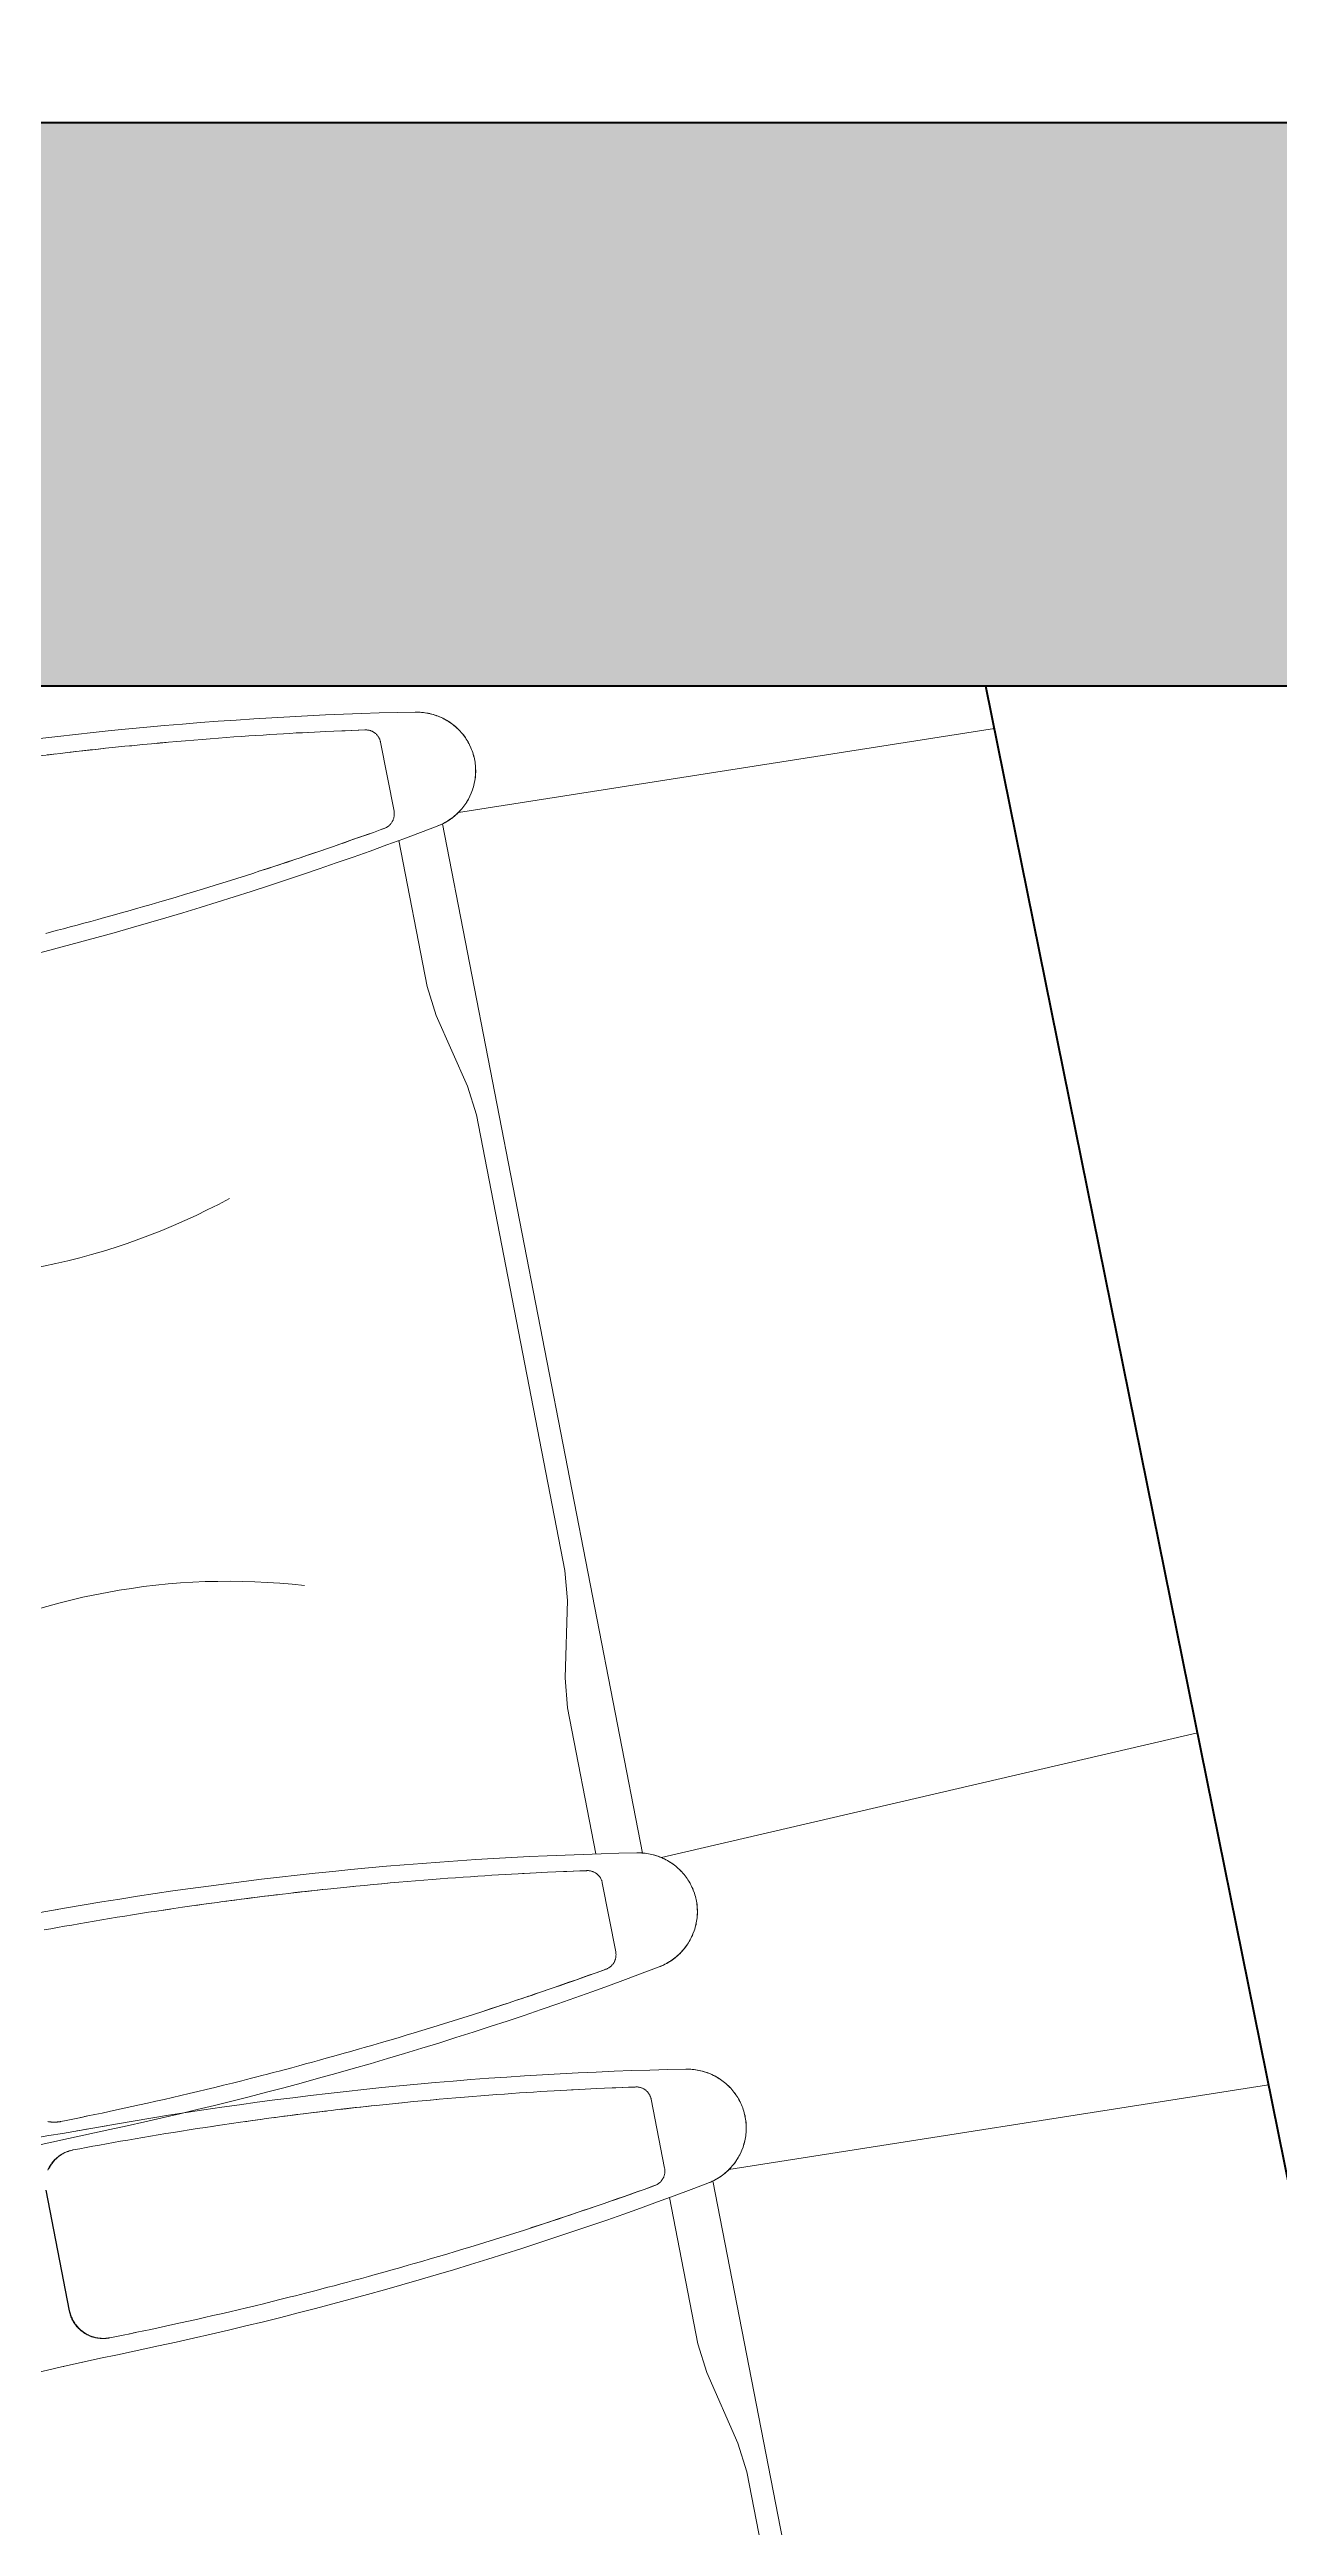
# Model space of a CAD drawing. Header units: inches. Extents: x -2078 to 106214, y -964 to 6385.
# Drawn here: x 37499.54 to 37519.16, y 4405.02 to 4444.56 of the extents above; entities that cross this region are included whole.
import ezdxf

# ---------------------------------------------------------------- set-up
doc = ezdxf.new("R2010")
doc.units = ezdxf.units.IN
doc.header["$MEASUREMENT"] = 0
for name, color, linetype, lineweight in [('16_dwg _2_', 8, 'Continuous', 9), ('A-ANNO-DIMS', 1, 'Continuous', 9), ('A-WALL', 3, 'Continuous', 40)]:
    doc.layers.add(name, color=color, linetype=linetype, lineweight=lineweight)
doc.layers.add('A-HATCH', color=9, linetype='Continuous')
doc.styles.add('JC', font='arial.ttf', dxfattribs={"height": 0.125})
doc.dimstyles.new('JC-DIMS', dxfattribs={"dimtxt": 0.125, "dimasz": 0.09375, "dimexe": 0.09375, "dimexo": 0.09375, "dimgap": 0.046875, "dimtad": 1, "dimdec": 1, "dimzin": 0, "dimdsep": 46, "dimlunit": 4, "dimtxsty": 'JC', "dimblk": 'ARCHTICK', "dimcen": 0.09, "dimclrd": 1, "dimclre": 1, "dimclrt": 256, "dimadec": 0, "dimazin": 0, "dimtfac": 1, "dimtdec": 1, "dimtofl": 0, "dimtmove": 1, "dimatfit": 3, "dimfxl": 1, "dimtolj": 1, "dimtzin": 0, "dimarcsym": 0})

# ---------------------------------------------------------------- blocks, each defined once
blk = doc.blocks.new('_ArchTick')
at = {"color": 0, "linetype": 'ByBlock', "const_width": 0.15}
blk.add_lwpolyline([(-0.5, -0.5), (0.5, 0.5)], dxfattribs=at)
blk = doc.blocks.new('*D1655')
at = {"layer": 'A-ANNO-DIMS', "color": 1, "lineweight": -2, "transparency": 16777216}
for p, q in [((36724.386, 4438.9), (36724.386, 4740.918)), ((37594.386, 4438.9), (37594.386, 4740.918)), ((36724.386, 4736.418), (37594.386, 4736.418))]:
    blk.add_line(p, q, dxfattribs=at)
at = {"layer": 'Defpoints', "color": 0, "transparency": 16777216}
for p in [(37594.386, 4736.418), (36724.386, 4434.4), (37594.386, 4434.4)]:
    blk.add_point(p, dxfattribs=at)
at = {"layer": 'A-ANNO-DIMS', "color": 1, "lineweight": -2, "transparency": 16777216, "xscale": 4.5, "yscale": 4.5, "zscale": 4.5, "rotation": 180}
blk.add_blockref('_ArchTick', (36724.386, 4736.418), dxfattribs=at)
at = {"layer": 'A-ANNO-DIMS', "color": 1, "lineweight": -2, "transparency": 16777216, "xscale": 4.5, "yscale": 4.5, "zscale": 4.5}
blk.add_blockref('_ArchTick', (37594.386, 4736.418), dxfattribs=at)
at = {"layer": 'A-ANNO-DIMS', "color": 2, "transparency": 16777216, "insert": (37159.386, 4741.732), "char_height": 6, "width": 0.48737, "attachment_point": 5, "style": 'JC'}
blk.add_mtext('\\A1;72\'-6"', dxfattribs=at)
blk = doc.blocks.new('*D1669')
at = {"layer": 'A-ANNO-DIMS', "color": 1, "lineweight": -2, "transparency": 16777216}
for p, q in [((36446.386, 4438.9), (36446.386, 4756.918)), ((37832.386, 4447.9), (37832.386, 4756.918)), ((36446.386, 4752.418), (37832.386, 4752.418))]:
    blk.add_line(p, q, dxfattribs=at)
at = {"layer": 'Defpoints', "color": 0, "transparency": 16777216}
for p in [(37832.386, 4752.418), (37832.386, 4443.4), (36446.386, 4434.4)]:
    blk.add_point(p, dxfattribs=at)
at = {"layer": 'A-ANNO-DIMS', "color": 1, "lineweight": -2, "transparency": 16777216, "xscale": 4.5, "yscale": 4.5, "zscale": 4.5, "rotation": 180}
blk.add_blockref('_ArchTick', (36446.386, 4752.418), dxfattribs=at)
at = {"layer": 'A-ANNO-DIMS', "color": 1, "lineweight": -2, "transparency": 16777216, "xscale": 4.5, "yscale": 4.5, "zscale": 4.5}
blk.add_blockref('_ArchTick', (37832.386, 4752.418), dxfattribs=at)
at = {"layer": 'A-ANNO-DIMS', "color": 2, "transparency": 16777216, "insert": (37139.386, 4757.732), "char_height": 6, "width": 0.5739, "attachment_point": 5, "style": 'JC'}
blk.add_mtext('\\A1;115\'-6"', dxfattribs=at)
blk = doc.blocks.new('16_dwg _2_-V7-3-1st Floor - Auditorium')
at = {"color": 254, "lineweight": 9}
for p, q in [((177010.895, 507970.36), (177010.574, 507979.14)), ((176993.897, 507970.36), (176994.213, 507979.018)), ((177010.765, 507970.075), (176994.027, 507970.075)), ((176994.155, 507969.342), (176996.531, 507969.342)), ((176992.183, 507968.238), (176992.168, 507968.134)), ((177010.736, 507968.238), (177010.722, 507968.134)), ((176991.909, 507965.993), (176991.893, 507965.836)), ((177010.462, 507965.993), (177010.446, 507965.836)), ((177010.205, 507962.51), (177010.198, 507962.363)), ((177009.865, 507960.64), (177009.867, 507960.738)), ((177013.197, 507960.529), (177013.197, 507960.584)), ((177013.198, 507960.462), (177013.198, 507960.473)), ((177013.2, 507960.2), (177013.2, 507960.253)), ((177013.187, 507960.017), (177013.189, 507960.025))]:
    blk.add_line(p, q, dxfattribs=at)
at = {"color": 254, "lineweight": 9, "flags": 128}
for points in [[(176994.046, 507969.988), (176994.042, 507970.01), (176994.037, 507970.037), (176994.03, 507970.063), (176994.023, 507970.089), (176994.015, 507970.115), (176994.007, 507970.141), (176993.998, 507970.166), (176993.988, 507970.191), (176993.977, 507970.216), (176993.965, 507970.241), (176993.953, 507970.265), (176993.941, 507970.289), (176993.927, 507970.312), (176993.913, 507970.335), (176993.899, 507970.358), (176993.883, 507970.38), (176993.867, 507970.401), (176993.851, 507970.423), (176993.834, 507970.443), (176993.816, 507970.464), (176993.798, 507970.483), (176993.779, 507970.502), (176993.76, 507970.521), (176993.74, 507970.539), (176993.72, 507970.557), (176993.699, 507970.574), (176993.678, 507970.59), (176993.656, 507970.605), (176993.634, 507970.62), (176993.611, 507970.635), (176993.588, 507970.649), (176993.565, 507970.662), (176993.542, 507970.674), (176993.518, 507970.686), (176993.493, 507970.697), (176993.469, 507970.707), (176993.444, 507970.717), (176993.419, 507970.726), (176993.394, 507970.734), (176993.368, 507970.741), (176993.343, 507970.748), (176993.317, 507970.754), (176993.291, 507970.759), (176993.264, 507970.764), (176993.238, 507970.768), (176993.212, 507970.771), (176993.185, 507970.773), (176993.159, 507970.774), (176993.132, 507970.775), (176993.106, 507970.775), (176993.079, 507970.774), (176993.053, 507970.773), (176993.026, 507970.771), (176993, 507970.768), (176992.974, 507970.764), (176992.948, 507970.759), (176992.922, 507970.754), (176992.896, 507970.748), (176992.87, 507970.741), (176992.844, 507970.734), (176992.819, 507970.726), (176992.794, 507970.717), (176992.769, 507970.707), (176992.745, 507970.697), (176992.72, 507970.686), (176992.697, 507970.674), (176992.673, 507970.662), (176992.65, 507970.648), (176992.627, 507970.635), (176992.604, 507970.62), (176992.582, 507970.605), (176992.561, 507970.59), (176992.539, 507970.573), (176992.519, 507970.556), (176992.498, 507970.539), (176992.479, 507970.521), (176992.459, 507970.502), (176992.44, 507970.483), (176992.422, 507970.463), (176992.405, 507970.443), (176992.387, 507970.422), (176992.371, 507970.401), (176992.355, 507970.379), (176992.34, 507970.357), (176992.325, 507970.335), (176992.311, 507970.312), (176992.298, 507970.288), (176992.285, 507970.264), (176992.273, 507970.24), (176992.261, 507970.216), (176992.251, 507970.191), (176992.241, 507970.166), (176992.232, 507970.14), (176992.223, 507970.115), (176992.215, 507970.089), (176992.208, 507970.063), (176992.202, 507970.036), (176992.196, 507970.01), (176992.192, 507969.988), (176992.197, 507970.015), (176992.203, 507970.041), (176992.209, 507970.067), (176992.217, 507970.093), (176992.224, 507970.119), (176992.233, 507970.144), (176992.242, 507970.17), (176992.252, 507970.195), (176992.263, 507970.219), (176992.275, 507970.244), (176992.287, 507970.268), (176992.3, 507970.291), (176992.313, 507970.314), (176992.327, 507970.337), (176992.342, 507970.36), (176992.357, 507970.382), (176992.373, 507970.403), (176992.39, 507970.424), (176992.407, 507970.445), (176992.424, 507970.465), (176992.443, 507970.485), (176992.461, 507970.504), (176992.481, 507970.522), (176992.5, 507970.54), (176992.521, 507970.557), (176992.541, 507970.574), (176992.563, 507970.59), (176992.584, 507970.606), (176992.606, 507970.621), (176992.629, 507970.635), (176992.651, 507970.649), (176992.675, 507970.662), (176992.698, 507970.674), (176992.722, 507970.686), (176992.746, 507970.697), (176992.771, 507970.707), (176992.795, 507970.716), (176992.82, 507970.725), (176992.846, 507970.733), (176992.871, 507970.741), (176992.897, 507970.747), (176992.922, 507970.753), (176992.948, 507970.759), (176992.974, 507970.763), (176993.001, 507970.767), (176993.027, 507970.77), (176993.053, 507970.772), (176993.08, 507970.774), (176993.106, 507970.774), (176993.132, 507970.774), (176993.159, 507970.774), (176993.185, 507970.772), (176993.212, 507970.77), (176993.238, 507970.767), (176993.264, 507970.763), (176993.29, 507970.759), (176993.316, 507970.753), (176993.342, 507970.747), (176993.367, 507970.741), (176993.393, 507970.733), (176993.418, 507970.725), (176993.443, 507970.716), (176993.468, 507970.707), (176993.492, 507970.697), (176993.516, 507970.686), (176993.54, 507970.674), (176993.564, 507970.662), (176993.587, 507970.649), (176993.61, 507970.635), (176993.632, 507970.621), (176993.654, 507970.606), (176993.676, 507970.59), (176993.697, 507970.574), (176993.718, 507970.557), (176993.738, 507970.54), (176993.758, 507970.522), (176993.777, 507970.504), (176993.796, 507970.485), (176993.814, 507970.465), (176993.832, 507970.445), (176993.849, 507970.424), (176993.865, 507970.403), (176993.881, 507970.382), (176993.897, 507970.36), (176993.911, 507970.337), (176993.925, 507970.314), (176993.939, 507970.291), (176993.952, 507970.268), (176993.964, 507970.244), (176993.975, 507970.219), (176993.986, 507970.195), (176993.996, 507970.17), (176994.005, 507970.144), (176994.014, 507970.119), (176994.022, 507970.093), (176994.029, 507970.067), (176994.036, 507970.041), (176994.041, 507970.015), (176994.046, 507969.988)], [(177012.6, 507969.988), (177012.596, 507970.01), (177012.59, 507970.037), (177012.584, 507970.063), (177012.577, 507970.089), (177012.569, 507970.115), (177012.56, 507970.141), (177012.551, 507970.166), (177012.541, 507970.191), (177012.53, 507970.216), (177012.519, 507970.241), (177012.507, 507970.265), (177012.494, 507970.289), (177012.481, 507970.312), (177012.467, 507970.335), (177012.452, 507970.358), (177012.437, 507970.38), (177012.421, 507970.401), (177012.404, 507970.423), (177012.387, 507970.443), (177012.369, 507970.464), (177012.351, 507970.483), (177012.332, 507970.502), (177012.313, 507970.521), (177012.293, 507970.539), (177012.273, 507970.557), (177012.252, 507970.574), (177012.231, 507970.59), (177012.209, 507970.605), (177012.187, 507970.62), (177012.165, 507970.635), (177012.142, 507970.649), (177012.119, 507970.662), (177012.095, 507970.674), (177012.071, 507970.686), (177012.047, 507970.697), (177012.022, 507970.707), (177011.998, 507970.717), (177011.973, 507970.726), (177011.947, 507970.734), (177011.922, 507970.741), (177011.896, 507970.748), (177011.87, 507970.754), (177011.844, 507970.759), (177011.818, 507970.764), (177011.792, 507970.768), (177011.765, 507970.771), (177011.739, 507970.773), (177011.712, 507970.774), (177011.686, 507970.775), (177011.659, 507970.775), (177011.633, 507970.774), (177011.606, 507970.773), (177011.58, 507970.771), (177011.553, 507970.768), (177011.527, 507970.764), (177011.501, 507970.759), (177011.475, 507970.754), (177011.449, 507970.748), (177011.423, 507970.741), (177011.398, 507970.734), (177011.373, 507970.726), (177011.348, 507970.717), (177011.323, 507970.707), (177011.298, 507970.697), (177011.274, 507970.686), (177011.25, 507970.674), (177011.226, 507970.662), (177011.203, 507970.648), (177011.18, 507970.635), (177011.158, 507970.62), (177011.136, 507970.605), (177011.114, 507970.59), (177011.093, 507970.573), (177011.072, 507970.556), (177011.052, 507970.539), (177011.032, 507970.521), (177011.013, 507970.502), (177010.994, 507970.483), (177010.976, 507970.463), (177010.958, 507970.443), (177010.941, 507970.422), (177010.924, 507970.401), (177010.908, 507970.379), (177010.893, 507970.357), (177010.879, 507970.335), (177010.864, 507970.312), (177010.851, 507970.288), (177010.838, 507970.264), (177010.826, 507970.24), (177010.815, 507970.216), (177010.804, 507970.191), (177010.794, 507970.166), (177010.785, 507970.14), (177010.776, 507970.115), (177010.769, 507970.089), (177010.762, 507970.063), (177010.755, 507970.036), (177010.75, 507970.01), (177010.746, 507969.988), (177010.751, 507970.015), (177010.756, 507970.041), (177010.763, 507970.067), (177010.77, 507970.093), (177010.778, 507970.119), (177010.787, 507970.144), (177010.796, 507970.17), (177010.806, 507970.195), (177010.817, 507970.219), (177010.828, 507970.244), (177010.84, 507970.268), (177010.853, 507970.291), (177010.866, 507970.314), (177010.881, 507970.337), (177010.895, 507970.36), (177010.911, 507970.382), (177010.927, 507970.403), (177010.943, 507970.424), (177010.96, 507970.445), (177010.978, 507970.465), (177010.996, 507970.485), (177011.015, 507970.504), (177011.034, 507970.522), (177011.054, 507970.54), (177011.074, 507970.557), (177011.095, 507970.574), (177011.116, 507970.59), (177011.138, 507970.606), (177011.16, 507970.621), (177011.182, 507970.635), (177011.205, 507970.649), (177011.228, 507970.662), (177011.252, 507970.674), (177011.275, 507970.686), (177011.3, 507970.697), (177011.324, 507970.707), (177011.349, 507970.716), (177011.374, 507970.725), (177011.399, 507970.733), (177011.424, 507970.741), (177011.45, 507970.747), (177011.476, 507970.753), (177011.502, 507970.759), (177011.528, 507970.763), (177011.554, 507970.767), (177011.58, 507970.77), (177011.607, 507970.772), (177011.633, 507970.774), (177011.659, 507970.774), (177011.686, 507970.774), (177011.712, 507970.774), (177011.739, 507970.772), (177011.765, 507970.77), (177011.791, 507970.767), (177011.818, 507970.763), (177011.844, 507970.759), (177011.87, 507970.753), (177011.895, 507970.747), (177011.921, 507970.741), (177011.946, 507970.733), (177011.972, 507970.725), (177011.997, 507970.716), (177012.021, 507970.707), (177012.046, 507970.697), (177012.07, 507970.686), (177012.094, 507970.674), (177012.117, 507970.662), (177012.14, 507970.649), (177012.163, 507970.635), (177012.186, 507970.621), (177012.208, 507970.606), (177012.229, 507970.59), (177012.251, 507970.574), (177012.271, 507970.557), (177012.292, 507970.54), (177012.311, 507970.522), (177012.331, 507970.504), (177012.349, 507970.485), (177012.368, 507970.465), (177012.385, 507970.445), (177012.402, 507970.424), (177012.419, 507970.403), (177012.435, 507970.382), (177012.45, 507970.36), (177012.465, 507970.337), (177012.479, 507970.314), (177012.492, 507970.291), (177012.505, 507970.268), (177012.517, 507970.244), (177012.529, 507970.219), (177012.539, 507970.195), (177012.55, 507970.17), (177012.559, 507970.144), (177012.568, 507970.119), (177012.575, 507970.093), (177012.583, 507970.067), (177012.589, 507970.041), (177012.595, 507970.015), (177012.6, 507969.988)], [(177010.637, 507969.342), (177008.261, 507969.342), (177007.782, 507969.396), (177006.58, 507969.668), (177006.101, 507969.721), (176998.691, 507969.721), (176998.211, 507969.668), (176997.01, 507969.396), (176996.531, 507969.342)], [(176992.318, 507969.15), (176992.301, 507969.039), (176992.303, 507969.051), (176992.318, 507969.143), (176992.318, 507969.15), (176992.319, 507969.159), (176992.321, 507969.169), (176992.324, 507969.178), (176992.327, 507969.187), (176992.33, 507969.196), (176992.333, 507969.205), (176992.337, 507969.214), (176992.341, 507969.222), (176992.346, 507969.231), (176992.351, 507969.239), (176992.356, 507969.247), (176992.361, 507969.255), (176992.367, 507969.262), (176992.373, 507969.27), (176992.379, 507969.277), (176992.386, 507969.284), (176992.393, 507969.29), (176992.4, 507969.297), (176992.407, 507969.303), (176992.415, 507969.309), (176992.423, 507969.314), (176992.431, 507969.319), (176992.439, 507969.324), (176992.448, 507969.328), (176992.456, 507969.333), (176992.465, 507969.336), (176992.474, 507969.34), (176992.483, 507969.343), (176992.492, 507969.346), (176992.501, 507969.348), (176992.51, 507969.35), (176992.52, 507969.352), (176992.529, 507969.353), (176992.539, 507969.354), (176992.548, 507969.355), (176992.558, 507969.355), (176993.681, 507969.355), (176993.69, 507969.355), (176993.7, 507969.354), (176993.709, 507969.353), (176993.719, 507969.352), (176993.728, 507969.35), (176993.737, 507969.348), (176993.747, 507969.346), (176993.756, 507969.343), (176993.765, 507969.34), (176993.774, 507969.336), (176993.782, 507969.333), (176993.791, 507969.328), (176993.799, 507969.324), (176993.808, 507969.319), (176993.816, 507969.314), (176993.823, 507969.309), (176993.831, 507969.303), (176993.838, 507969.297), (176993.846, 507969.29), (176993.852, 507969.284), (176993.859, 507969.277), (176993.865, 507969.27), (176993.872, 507969.262), (176993.877, 507969.255), (176993.883, 507969.247), (176993.888, 507969.239), (176993.893, 507969.231), (176993.897, 507969.222), (176993.901, 507969.214), (176993.905, 507969.205), (176993.909, 507969.196), (176993.912, 507969.187), (176993.915, 507969.178), (176993.917, 507969.169), (176993.919, 507969.159), (176993.921, 507969.15), (176993.932, 507969.079), (176993.949, 507968.969), (176993.926, 507969.11), (176993.921, 507969.143), (176993.921, 507969.15)], [(177010.871, 507969.15), (177010.855, 507969.039), (177010.857, 507969.051), (177010.871, 507969.143), (177010.871, 507969.15), (177010.873, 507969.159), (177010.875, 507969.169), (177010.877, 507969.178), (177010.88, 507969.187), (177010.883, 507969.196), (177010.887, 507969.205), (177010.891, 507969.214), (177010.895, 507969.222), (177010.899, 507969.231), (177010.904, 507969.239), (177010.909, 507969.247), (177010.915, 507969.255), (177010.92, 507969.262), (177010.927, 507969.27), (177010.933, 507969.277), (177010.939, 507969.284), (177010.946, 507969.29), (177010.953, 507969.297), (177010.961, 507969.303), (177010.968, 507969.309), (177010.976, 507969.314), (177010.984, 507969.319), (177010.993, 507969.324), (177011.001, 507969.328), (177011.01, 507969.333), (177011.018, 507969.336), (177011.027, 507969.34), (177011.036, 507969.343), (177011.045, 507969.346), (177011.054, 507969.348), (177011.064, 507969.35), (177011.073, 507969.352), (177011.083, 507969.353), (177011.092, 507969.354), (177011.102, 507969.355), (177011.111, 507969.355), (177012.234, 507969.355), (177012.244, 507969.355), (177012.253, 507969.354), (177012.263, 507969.353), (177012.272, 507969.352), (177012.282, 507969.35), (177012.291, 507969.348), (177012.3, 507969.346), (177012.309, 507969.343), (177012.318, 507969.34), (177012.327, 507969.336), (177012.336, 507969.333), (177012.344, 507969.328), (177012.353, 507969.324), (177012.361, 507969.319), (177012.369, 507969.314), (177012.377, 507969.309), (177012.385, 507969.303), (177012.392, 507969.297), (177012.399, 507969.29), (177012.406, 507969.284), (177012.413, 507969.277), (177012.419, 507969.27), (177012.425, 507969.262), (177012.431, 507969.255), (177012.436, 507969.247), (177012.441, 507969.239), (177012.446, 507969.231), (177012.451, 507969.222), (177012.455, 507969.214), (177012.459, 507969.205), (177012.462, 507969.196), (177012.465, 507969.187), (177012.468, 507969.178), (177012.471, 507969.169), (177012.473, 507969.159), (177012.474, 507969.15), (177012.485, 507969.079), (177012.502, 507968.969), (177012.48, 507969.11), (177012.474, 507969.143), (177012.474, 507969.15)], [(176992.265, 507968.803), (176992.27, 507968.836), (176992.286, 507968.94), (176992.301, 507969.044), (176992.284, 507968.934), (176992.267, 507968.821), (176992.261, 507968.781), (176992.243, 507968.658), (176992.224, 507968.529), (176992.211, 507968.44), (176992.198, 507968.349), (176992.184, 507968.256), (176992.171, 507968.16), (176992.157, 507968.062), (176992.144, 507967.961), (176992.13, 507967.858), (176992.115, 507967.752), (176992.101, 507967.644), (176992.087, 507967.534), (176992.073, 507967.422), (176992.058, 507967.308), (176992.044, 507967.191), (176992.029, 507967.072), (176992.014, 507966.95), (176992, 507966.825), (176991.985, 507966.697), (176991.97, 507966.566), (176991.955, 507966.434), (176991.941, 507966.3), (176991.926, 507966.166), (176991.912, 507966.031), (176991.898, 507965.896), (176991.885, 507965.76), (176991.871, 507965.622), (176991.858, 507965.482), (176991.844, 507965.336), (176991.855, 507965.443)], [(176994.003, 507968.609), (176993.984, 507968.735), (176993.966, 507968.855), (176993.949, 507968.969), (176993.964, 507968.865)], [(176994.014, 507968.529), (176993.998, 507968.637), (176993.98, 507968.758), (176993.964, 507968.865)], [(177010.819, 507968.803), (177010.824, 507968.836), (177010.839, 507968.94), (177010.855, 507969.044), (177010.838, 507968.934), (177010.82, 507968.821), (177010.814, 507968.781), (177010.796, 507968.658), (177010.777, 507968.529), (177010.764, 507968.44), (177010.751, 507968.349), (177010.738, 507968.256), (177010.724, 507968.16), (177010.711, 507968.062), (177010.697, 507967.961), (177010.683, 507967.858), (177010.669, 507967.752), (177010.655, 507967.644), (177010.64, 507967.534), (177010.626, 507967.422), (177010.612, 507967.308), (177010.597, 507967.191), (177010.582, 507967.072), (177010.568, 507966.95), (177010.553, 507966.825), (177010.538, 507966.697), (177010.523, 507966.566), (177010.509, 507966.434), (177010.494, 507966.3), (177010.48, 507966.166), (177010.466, 507966.031), (177010.452, 507965.896), (177010.438, 507965.76), (177010.425, 507965.622), (177010.411, 507965.482), (177010.398, 507965.336), (177010.408, 507965.443)], [(177012.557, 507968.609), (177012.538, 507968.735), (177012.52, 507968.855), (177012.502, 507968.969), (177012.517, 507968.865)], [(177012.567, 507968.529), (177012.552, 507968.637), (177012.533, 507968.758), (177012.517, 507968.865)], [(176994.003, 507968.609), (176994.022, 507968.478), (176994.035, 507968.388), (176994.047, 507968.301), (176994.063, 507968.183), (176994.081, 507968.055), (176994.094, 507967.963), (176994.107, 507967.865), (176994.121, 507967.758), (176994.138, 507967.638), (176994.124, 507967.745), (176994.11, 507967.85), (176994.103, 507967.902), (176994.089, 507968.004), (176994.075, 507968.103), (176994.062, 507968.2)], [(176994.062, 507968.2), (176994.047, 507968.301), (176994.032, 507968.406), (176994.014, 507968.529)], [(177012.557, 507968.609), (177012.576, 507968.478), (177012.589, 507968.388), (177012.6, 507968.301), (177012.617, 507968.183), (177012.635, 507968.055), (177012.647, 507967.963), (177012.661, 507967.865), (177012.675, 507967.758), (177012.692, 507967.638), (177012.677, 507967.745), (177012.663, 507967.85), (177012.657, 507967.902), (177012.643, 507968.004), (177012.629, 507968.103), (177012.615, 507968.2)], [(177012.615, 507968.2), (177012.6, 507968.301), (177012.585, 507968.406), (177012.567, 507968.529)], [(176994.195, 507967.19), (176994.181, 507967.305), (176994.166, 507967.419), (176994.152, 507967.53), (176994.138, 507967.638), (176994.153, 507967.515), (176994.171, 507967.377), (176994.189, 507967.23), (176994.208, 507967.074)], [(177012.748, 507967.19), (177012.734, 507967.305), (177012.72, 507967.419), (177012.706, 507967.53), (177012.692, 507967.638), (177012.707, 507967.515), (177012.724, 507967.377), (177012.743, 507967.23), (177012.762, 507967.074)], [(176994.253, 507966.705), (176994.238, 507966.829), (176994.224, 507966.952), (176994.209, 507967.072), (176994.195, 507967.19)], [(177012.806, 507966.705), (177012.792, 507966.829), (177012.777, 507966.952), (177012.763, 507967.072), (177012.748, 507967.19)], [(176994.322, 507966.077), (176994.308, 507966.204), (176994.295, 507966.329), (176994.281, 507966.455), (176994.267, 507966.58), (176994.253, 507966.705)], [(177012.875, 507966.077), (177012.862, 507966.204), (177012.848, 507966.329), (177012.834, 507966.455), (177012.821, 507966.58), (177012.806, 507966.705)], [(176994.348, 507965.817), (176994.335, 507965.948), (176994.322, 507966.077)], [(177012.902, 507965.817), (177012.888, 507965.948), (177012.875, 507966.077)], [(176994.401, 507965.265), (176994.388, 507965.406), (176994.375, 507965.545), (176994.362, 507965.682), (176994.348, 507965.817)], [(177012.954, 507965.265), (177012.941, 507965.406), (177012.928, 507965.545), (177012.915, 507965.682), (177012.902, 507965.817)], [(176991.844, 507965.336), (176991.83, 507965.184), (176991.816, 507965.027), (176991.809, 507964.946), (176991.802, 507964.863), (176991.795, 507964.779), (176991.788, 507964.691), (176991.781, 507964.601), (176991.774, 507964.508), (176991.766, 507964.411), (176991.758, 507964.307), (176991.75, 507964.199), (176991.742, 507964.089)], [(176994.534, 507963.524), (176994.528, 507963.618), (176994.521, 507963.717), (176994.515, 507963.819), (176994.507, 507963.928), (176994.499, 507964.041), (176994.491, 507964.154), (176994.483, 507964.269), (176994.474, 507964.384), (176994.466, 507964.494), (176994.458, 507964.598), (176994.45, 507964.698), (176994.442, 507964.792), (176994.435, 507964.88), (176994.421, 507965.043), (176994.414, 507965.119), (176994.401, 507965.265)], [(177010.398, 507965.336), (177010.384, 507965.184), (177010.37, 507965.027), (177010.363, 507964.946), (177010.356, 507964.863), (177010.349, 507964.779), (177010.342, 507964.691), (177010.334, 507964.601), (177010.327, 507964.508), (177010.32, 507964.411), (177010.312, 507964.307), (177010.304, 507964.199), (177010.296, 507964.089), (177010.288, 507963.977), (177010.28, 507963.863), (177010.273, 507963.752), (177010.266, 507963.646), (177010.26, 507963.544), (177010.254, 507963.445), (177010.248, 507963.35), (177010.243, 507963.26), (177010.238, 507963.172), (177010.233, 507963.088), (177010.225, 507962.928), (177010.221, 507962.851), (177010.213, 507962.702), (177010.207, 507962.559), (177010.2, 507962.42), (177010.195, 507962.285), (177010.189, 507962.152), (177010.184, 507962.022), (177010.18, 507961.895), (177010.176, 507961.77), (177010.172, 507961.645), (177010.168, 507961.521), (177010.165, 507961.396), (177010.162, 507961.272), (177010.159, 507961.149), (177010.156, 507961.028), (177010.154, 507960.91), (177010.152, 507960.794), (177010.15, 507960.681), (177010.149, 507960.571), (177010.147, 507960.463)], [(177013.158, 507962.102), (177013.153, 507962.24), (177013.147, 507962.379), (177013.141, 507962.518), (177013.134, 507962.658), (177013.127, 507962.801), (177013.12, 507962.948), (177013.112, 507963.102), (177013.107, 507963.181), (177013.103, 507963.263), (177013.098, 507963.347), (177013.093, 507963.434), (177013.087, 507963.524), (177013.081, 507963.618), (177013.075, 507963.717), (177013.068, 507963.819), (177013.061, 507963.928), (177013.053, 507964.041), (177013.045, 507964.154), (177013.036, 507964.269), (177013.028, 507964.384), (177013.019, 507964.494), (177013.011, 507964.598), (177013.003, 507964.698), (177012.995, 507964.792), (177012.988, 507964.88), (177012.974, 507965.043), (177012.967, 507965.119), (177012.954, 507965.265)], [(176991.814, 507964.993), (176991.804, 507964.872), (176991.795, 507964.763), (176991.787, 507964.664), (176991.777, 507964.545), (176991.769, 507964.441)], [(177010.367, 507964.993), (177010.357, 507964.872), (177010.348, 507964.763), (177010.34, 507964.664), (177010.331, 507964.545), (177010.322, 507964.441)], [(176991.753, 507964.229), (176991.745, 507964.121), (176991.738, 507964.021), (176991.73, 507963.905), (176991.723, 507963.806), (176991.716, 507963.694), (176991.708, 507963.569), (176991.702, 507963.478), (176991.697, 507963.381)], [(177010.306, 507964.229), (177010.299, 507964.121), (177010.292, 507964.021), (177010.284, 507963.905), (177010.277, 507963.806), (177010.269, 507963.694), (177010.262, 507963.569), (177010.256, 507963.478), (177010.25, 507963.381)], [(177010.238, 507963.163), (177010.231, 507963.043), (177010.224, 507962.916)], [(177013.189, 507961.051), (177013.186, 507961.173), (177013.183, 507961.299), (177013.18, 507961.427), (177013.176, 507961.557), (177013.172, 507961.691), (177013.168, 507961.827), (177013.163, 507961.964), (177013.158, 507962.102)], [(177009.832, 507959.166), (177009.835, 507959.263), (177009.838, 507959.408), (177009.848, 507959.806), (177009.852, 507960.026), (177009.87, 507960.883)], [(177013.193, 507960.813), (177013.191, 507960.93), (177013.189, 507961.051)], [(177013.475, 507960.883), (177013.489, 507960.211), (177013.495, 507959.937), (177013.499, 507959.764), (177013.51, 507959.298)], [(177013.195, 507960.058), (177013.196, 507960.065), (177013.197, 507960.073), (177013.198, 507960.08), (177013.198, 507960.087), (177013.199, 507960.094), (177013.199, 507960.1), (177013.2, 507960.107), (177013.2, 507960.113), (177013.201, 507960.125), (177013.201, 507960.144), (177013.201, 507960.137), (177013.201, 507960.144), (177013.2, 507960.253), (177013.199, 507960.362), (177013.198, 507960.473), (177013.197, 507960.584), (177013.195, 507960.697), (177013.193, 507960.813)], [(177013.167, 507959.953), (177013.173, 507959.97), (177013.178, 507959.987), (177013.183, 507960.005), (177013.187, 507960.022), (177013.191, 507960.04), (177013.194, 507960.058), (177013.196, 507960.075), (177013.198, 507960.093), (177013.2, 507960.111), (177013.201, 507960.129), (177013.201, 507960.125), (177013.2, 507960.104), (177013.198, 507960.083), (177013.196, 507960.062), (177013.192, 507960.042), (177013.188, 507960.021), (177013.183, 507960.001), (177013.178, 507959.981), (177013.172, 507959.961)], [(177013.201, 507960.13), (177013.201, 507960.134), (177013.201, 507960.137)], [(177013.163, 507959.938), (177013.167, 507959.949), (177013.171, 507959.959), (177013.174, 507959.969), (177013.177, 507959.979), (177013.18, 507959.989), (177013.183, 507959.998), (177013.185, 507960.008)], [(177013.191, 507960.034), (177013.192, 507960.042), (177013.194, 507960.05)]]:
    blk.add_lwpolyline(points, dxfattribs=at)
at = {"color": 254, "lineweight": 9}
for centre, radius, start, end in [((177051.996, 507959.642), 60.693, 170.18515, 178.82805), ((176934.242, 507959.642), 60.693, 1.17195, 9.81485), ((177070.55, 507959.642), 60.693, 170.18515, 178.82805), ((176952.796, 507959.642), 60.693, 1.17195, 9.81485), ((176989.012, 507962.371), 10.732, 343.6546, 17.4805), ((177015.78, 507962.371), 10.732, 162.5195, 196.3454)]:
    blk.add_arc(centre, radius, start, end, dxfattribs=at)
blk = doc.blocks.new('16_dwg _2_-V8-3-1st Floor - Auditorium')
at = {"color": 254, "lineweight": 9}
for p, q in [((176993.897, 507970.36), (176994.215, 507979.076)), ((177010.765, 507970.075), (176994.027, 507970.075)), ((176994.155, 507969.342), (176996.531, 507969.342)), ((176992.183, 507968.238), (176992.168, 507968.134)), ((176991.909, 507965.993), (176991.893, 507965.836)), ((176991.651, 507962.51), (176991.645, 507962.363)), ((176991.312, 507960.64), (176991.314, 507960.738)), ((176994.644, 507960.529), (176994.643, 507960.584)), ((176994.645, 507960.462), (176994.645, 507960.473)), ((176991.304, 507960.257), (176991.305, 507960.305)), ((176991.306, 507960.352), (176991.308, 507960.448)), ((176994.647, 507960.2), (176994.647, 507960.253)), ((176991.607, 507960.008), (176991.609, 507959.998)), ((176991.612, 507959.987), (176991.616, 507959.976)), ((176991.709, 507959.798), (176991.71, 507959.797)), ((176991.735, 507959.768), (176991.736, 507959.766)), ((176994.634, 507960.017), (176994.636, 507960.025)), ((176994.153, 507959.593), (176994.161, 507959.593)), ((176994.215, 507959.602), (176994.225, 507959.604)), ((176994.948, 507959.642), (176994.948, 507959.644))]:
    blk.add_line(p, q, dxfattribs=at)
at = {"color": 254, "lineweight": 9, "flags": 128}
for points in [[(176994.046, 507969.988), (176994.042, 507970.01), (176994.037, 507970.037), (176994.03, 507970.063), (176994.023, 507970.089), (176994.015, 507970.115), (176994.007, 507970.141), (176993.998, 507970.166), (176993.988, 507970.191), (176993.977, 507970.216), (176993.965, 507970.241), (176993.953, 507970.265), (176993.941, 507970.289), (176993.927, 507970.312), (176993.913, 507970.335), (176993.899, 507970.358), (176993.883, 507970.38), (176993.867, 507970.401), (176993.851, 507970.423), (176993.834, 507970.443), (176993.816, 507970.464), (176993.798, 507970.483), (176993.779, 507970.502), (176993.76, 507970.521), (176993.74, 507970.539), (176993.72, 507970.557), (176993.699, 507970.574), (176993.678, 507970.59), (176993.656, 507970.605), (176993.634, 507970.62), (176993.611, 507970.635), (176993.588, 507970.649), (176993.565, 507970.662), (176993.542, 507970.674), (176993.518, 507970.686), (176993.493, 507970.697), (176993.469, 507970.707), (176993.444, 507970.717), (176993.419, 507970.726), (176993.394, 507970.734), (176993.368, 507970.741), (176993.343, 507970.748), (176993.317, 507970.754), (176993.291, 507970.759), (176993.264, 507970.764), (176993.238, 507970.768), (176993.212, 507970.771), (176993.185, 507970.773), (176993.159, 507970.774), (176993.132, 507970.775), (176993.106, 507970.775), (176993.079, 507970.774), (176993.053, 507970.773), (176993.026, 507970.771), (176993, 507970.768), (176992.974, 507970.764), (176992.948, 507970.759), (176992.922, 507970.754), (176992.896, 507970.748), (176992.87, 507970.741), (176992.844, 507970.734), (176992.819, 507970.726), (176992.794, 507970.717), (176992.769, 507970.707), (176992.745, 507970.697), (176992.72, 507970.686), (176992.697, 507970.674), (176992.673, 507970.662), (176992.65, 507970.648), (176992.627, 507970.635), (176992.604, 507970.62), (176992.582, 507970.605), (176992.561, 507970.59), (176992.539, 507970.573), (176992.519, 507970.556), (176992.498, 507970.539), (176992.479, 507970.521), (176992.459, 507970.502), (176992.44, 507970.483), (176992.422, 507970.463), (176992.405, 507970.443), (176992.387, 507970.422), (176992.371, 507970.401), (176992.355, 507970.379), (176992.34, 507970.357), (176992.325, 507970.335), (176992.311, 507970.312), (176992.298, 507970.288), (176992.285, 507970.264), (176992.273, 507970.24), (176992.261, 507970.216), (176992.251, 507970.191), (176992.241, 507970.166), (176992.232, 507970.14), (176992.223, 507970.115), (176992.215, 507970.089), (176992.208, 507970.063), (176992.202, 507970.036), (176992.196, 507970.01), (176992.192, 507969.988), (176992.197, 507970.015), (176992.203, 507970.041), (176992.209, 507970.067), (176992.217, 507970.093), (176992.224, 507970.119), (176992.233, 507970.144), (176992.242, 507970.17), (176992.252, 507970.195), (176992.263, 507970.219), (176992.275, 507970.244), (176992.287, 507970.268), (176992.3, 507970.291), (176992.313, 507970.314), (176992.327, 507970.337), (176992.342, 507970.36), (176992.357, 507970.382), (176992.373, 507970.403), (176992.39, 507970.424), (176992.407, 507970.445), (176992.424, 507970.465), (176992.443, 507970.485), (176992.461, 507970.504), (176992.481, 507970.522), (176992.5, 507970.54), (176992.521, 507970.557), (176992.541, 507970.574), (176992.563, 507970.59), (176992.584, 507970.606), (176992.606, 507970.621), (176992.629, 507970.635), (176992.651, 507970.649), (176992.675, 507970.662), (176992.698, 507970.674), (176992.722, 507970.686), (176992.746, 507970.697), (176992.771, 507970.707), (176992.795, 507970.716), (176992.82, 507970.725), (176992.846, 507970.733), (176992.871, 507970.741), (176992.897, 507970.747), (176992.922, 507970.753), (176992.948, 507970.759), (176992.974, 507970.763), (176993.001, 507970.767), (176993.027, 507970.77), (176993.053, 507970.772), (176993.08, 507970.774), (176993.106, 507970.774), (176993.132, 507970.774), (176993.159, 507970.774), (176993.185, 507970.772), (176993.212, 507970.77), (176993.238, 507970.767), (176993.264, 507970.763), (176993.29, 507970.759), (176993.316, 507970.753), (176993.342, 507970.747), (176993.367, 507970.741), (176993.393, 507970.733), (176993.418, 507970.725), (176993.443, 507970.716), (176993.468, 507970.707), (176993.492, 507970.697), (176993.516, 507970.686), (176993.54, 507970.674), (176993.564, 507970.662), (176993.587, 507970.649), (176993.61, 507970.635), (176993.632, 507970.621), (176993.654, 507970.606), (176993.676, 507970.59), (176993.697, 507970.574), (176993.718, 507970.557), (176993.738, 507970.54), (176993.758, 507970.522), (176993.777, 507970.504), (176993.796, 507970.485), (176993.814, 507970.465), (176993.832, 507970.445), (176993.849, 507970.424), (176993.865, 507970.403), (176993.881, 507970.382), (176993.897, 507970.36), (176993.911, 507970.337), (176993.925, 507970.314), (176993.939, 507970.291), (176993.952, 507970.268), (176993.964, 507970.244), (176993.975, 507970.219), (176993.986, 507970.195), (176993.996, 507970.17), (176994.005, 507970.144), (176994.014, 507970.119), (176994.022, 507970.093), (176994.029, 507970.067), (176994.036, 507970.041), (176994.041, 507970.015), (176994.046, 507969.988)], [(177010.637, 507969.342), (177008.261, 507969.342), (177007.782, 507969.396), (177006.58, 507969.668), (177006.101, 507969.721), (176998.691, 507969.721), (176998.211, 507969.668), (176997.01, 507969.396), (176996.531, 507969.342)], [(176992.318, 507969.15), (176992.301, 507969.039), (176992.303, 507969.051), (176992.318, 507969.143), (176992.318, 507969.15), (176992.319, 507969.159), (176992.321, 507969.169), (176992.324, 507969.178), (176992.327, 507969.187), (176992.33, 507969.196), (176992.333, 507969.205), (176992.337, 507969.214), (176992.341, 507969.222), (176992.346, 507969.231), (176992.351, 507969.239), (176992.356, 507969.247), (176992.361, 507969.255), (176992.367, 507969.262), (176992.373, 507969.27), (176992.379, 507969.277), (176992.386, 507969.284), (176992.393, 507969.29), (176992.4, 507969.297), (176992.407, 507969.303), (176992.415, 507969.309), (176992.423, 507969.314), (176992.431, 507969.319), (176992.439, 507969.324), (176992.448, 507969.328), (176992.456, 507969.333), (176992.465, 507969.336), (176992.474, 507969.34), (176992.483, 507969.343), (176992.492, 507969.346), (176992.501, 507969.348), (176992.51, 507969.35), (176992.52, 507969.352), (176992.529, 507969.353), (176992.539, 507969.354), (176992.548, 507969.355), (176992.558, 507969.355), (176993.681, 507969.355), (176993.69, 507969.355), (176993.7, 507969.354), (176993.709, 507969.353), (176993.719, 507969.352), (176993.728, 507969.35), (176993.737, 507969.348), (176993.747, 507969.346), (176993.756, 507969.343), (176993.765, 507969.34), (176993.774, 507969.336), (176993.782, 507969.333), (176993.791, 507969.328), (176993.799, 507969.324), (176993.808, 507969.319), (176993.816, 507969.314), (176993.823, 507969.309), (176993.831, 507969.303), (176993.838, 507969.297), (176993.846, 507969.29), (176993.852, 507969.284), (176993.859, 507969.277), (176993.865, 507969.27), (176993.872, 507969.262), (176993.877, 507969.255), (176993.883, 507969.247), (176993.888, 507969.239), (176993.893, 507969.231), (176993.897, 507969.222), (176993.901, 507969.214), (176993.905, 507969.205), (176993.909, 507969.196), (176993.912, 507969.187), (176993.915, 507969.178), (176993.917, 507969.169), (176993.919, 507969.159), (176993.921, 507969.15), (176993.932, 507969.079), (176993.949, 507968.969), (176993.926, 507969.11), (176993.921, 507969.143), (176993.921, 507969.15)], [(176992.265, 507968.803), (176992.27, 507968.836), (176992.286, 507968.94), (176992.301, 507969.044), (176992.284, 507968.934), (176992.267, 507968.821), (176992.261, 507968.781), (176992.243, 507968.658), (176992.224, 507968.529), (176992.211, 507968.44), (176992.198, 507968.349), (176992.184, 507968.256), (176992.171, 507968.16), (176992.157, 507968.062), (176992.144, 507967.961), (176992.13, 507967.858), (176992.115, 507967.752), (176992.101, 507967.644), (176992.087, 507967.534), (176992.073, 507967.422), (176992.058, 507967.308), (176992.044, 507967.191), (176992.029, 507967.072), (176992.014, 507966.95), (176992, 507966.825), (176991.985, 507966.697), (176991.97, 507966.566), (176991.955, 507966.434), (176991.941, 507966.3), (176991.926, 507966.166), (176991.912, 507966.031), (176991.898, 507965.896), (176991.885, 507965.76), (176991.871, 507965.622), (176991.858, 507965.482), (176991.844, 507965.336), (176991.855, 507965.443)], [(176994.003, 507968.609), (176993.984, 507968.735), (176993.966, 507968.855), (176993.949, 507968.969), (176993.964, 507968.865)], [(176994.014, 507968.529), (176993.998, 507968.637), (176993.98, 507968.758), (176993.964, 507968.865)], [(176994.003, 507968.609), (176994.022, 507968.478), (176994.035, 507968.388), (176994.047, 507968.301), (176994.063, 507968.183), (176994.081, 507968.055), (176994.094, 507967.963), (176994.107, 507967.865), (176994.121, 507967.758), (176994.138, 507967.638), (176994.124, 507967.745), (176994.11, 507967.85), (176994.103, 507967.902), (176994.089, 507968.004), (176994.075, 507968.103), (176994.062, 507968.2)], [(176994.062, 507968.2), (176994.047, 507968.301), (176994.032, 507968.406), (176994.014, 507968.529)], [(176994.195, 507967.19), (176994.181, 507967.305), (176994.166, 507967.419), (176994.152, 507967.53), (176994.138, 507967.638), (176994.153, 507967.515), (176994.171, 507967.377), (176994.189, 507967.23), (176994.208, 507967.074)], [(176994.253, 507966.705), (176994.238, 507966.829), (176994.224, 507966.952), (176994.209, 507967.072), (176994.195, 507967.19)], [(176994.322, 507966.077), (176994.308, 507966.204), (176994.295, 507966.329), (176994.281, 507966.455), (176994.267, 507966.58), (176994.253, 507966.705)], [(176994.348, 507965.817), (176994.335, 507965.948), (176994.322, 507966.077)], [(176994.401, 507965.265), (176994.388, 507965.406), (176994.375, 507965.545), (176994.362, 507965.682), (176994.348, 507965.817)], [(176991.844, 507965.336), (176991.83, 507965.184), (176991.816, 507965.027), (176991.809, 507964.946), (176991.802, 507964.863), (176991.795, 507964.779), (176991.788, 507964.691), (176991.781, 507964.601), (176991.774, 507964.508), (176991.766, 507964.411), (176991.758, 507964.307), (176991.75, 507964.199), (176991.742, 507964.089), (176991.735, 507963.977), (176991.727, 507963.863), (176991.719, 507963.752), (176991.713, 507963.646), (176991.706, 507963.544), (176991.7, 507963.445), (176991.694, 507963.35), (176991.689, 507963.26), (176991.684, 507963.172), (176991.68, 507963.088), (176991.671, 507962.928), (176991.667, 507962.851), (176991.66, 507962.702), (176991.653, 507962.559), (176991.647, 507962.42), (176991.641, 507962.285), (176991.636, 507962.152), (176991.631, 507962.022), (176991.626, 507961.895), (176991.622, 507961.77), (176991.618, 507961.645), (176991.615, 507961.521), (176991.611, 507961.396), (176991.608, 507961.272), (176991.605, 507961.149), (176991.603, 507961.028), (176991.6, 507960.91), (176991.598, 507960.794), (176991.597, 507960.681), (176991.595, 507960.571), (176991.594, 507960.463), (176991.593, 507960.355), (176991.592, 507960.25), (176991.591, 507960.144), (176991.591, 507960.134), (176991.591, 507960.125), (176991.592, 507960.104), (176991.594, 507960.083), (176991.596, 507960.063), (176991.6, 507960.042), (176991.604, 507960.022), (176991.608, 507960.001), (176991.614, 507959.981), (176991.62, 507959.962), (176991.627, 507959.942), (176991.635, 507959.923), (176991.643, 507959.904), (176991.653, 507959.885), (176991.663, 507959.867), (176991.673, 507959.849), (176991.684, 507959.832), (176991.696, 507959.815), (176991.709, 507959.798), (176991.722, 507959.782), (176991.736, 507959.766), (176991.75, 507959.751), (176991.765, 507959.737), (176991.781, 507959.723), (176991.797, 507959.71)], [(176992.138, 507959.59), (176994.1, 507959.59), (176994.1, 507959.596)], [(176994.605, 507962.102), (176994.599, 507962.24), (176994.593, 507962.379), (176994.587, 507962.518), (176994.581, 507962.658), (176994.574, 507962.801), (176994.566, 507962.948), (176994.558, 507963.102), (176994.554, 507963.181), (176994.549, 507963.263), (176994.544, 507963.347), (176994.539, 507963.434), (176994.534, 507963.524), (176994.528, 507963.618), (176994.521, 507963.717), (176994.515, 507963.819), (176994.507, 507963.928), (176994.499, 507964.041), (176994.491, 507964.154), (176994.483, 507964.269), (176994.474, 507964.384), (176994.466, 507964.494), (176994.458, 507964.598), (176994.45, 507964.698), (176994.442, 507964.792), (176994.435, 507964.88), (176994.421, 507965.043), (176994.414, 507965.119), (176994.401, 507965.265)], [(176991.814, 507964.993), (176991.804, 507964.872), (176991.795, 507964.763), (176991.787, 507964.664), (176991.777, 507964.545), (176991.769, 507964.441)], [(176991.753, 507964.229), (176991.745, 507964.121), (176991.738, 507964.021), (176991.73, 507963.905), (176991.723, 507963.806), (176991.716, 507963.694), (176991.708, 507963.569), (176991.702, 507963.478), (176991.697, 507963.381)], [(176991.684, 507963.163), (176991.677, 507963.043), (176991.671, 507962.916)], [(176994.635, 507961.051), (176994.633, 507961.173), (176994.63, 507961.299), (176994.626, 507961.427), (176994.623, 507961.557), (176994.619, 507961.691), (176994.614, 507961.827), (176994.61, 507961.964), (176994.605, 507962.102)], [(176991.279, 507959.166), (176991.281, 507959.263), (176991.285, 507959.408), (176991.294, 507959.806), (176991.299, 507960.026), (176991.316, 507960.883)], [(176994.64, 507960.813), (176994.638, 507960.93), (176994.635, 507961.051)], [(176994.922, 507960.883), (176994.936, 507960.211), (176994.941, 507959.937), (176994.945, 507959.764), (176994.956, 507959.298)], [(176994.641, 507960.058), (176994.643, 507960.065), (176994.643, 507960.073), (176994.644, 507960.08), (176994.645, 507960.087), (176994.646, 507960.094), (176994.646, 507960.1), (176994.646, 507960.107), (176994.647, 507960.113), (176994.647, 507960.125), (176994.647, 507960.144), (176994.647, 507960.137), (176994.647, 507960.144), (176994.647, 507960.253), (176994.646, 507960.362), (176994.645, 507960.473), (176994.643, 507960.584), (176994.642, 507960.697), (176994.64, 507960.813)], [(176991.591, 507960.129), (176991.592, 507960.111), (176991.594, 507960.093), (176991.595, 507960.076), (176991.598, 507960.058), (176991.601, 507960.04), (176991.605, 507960.022), (176991.609, 507960.005), (176991.614, 507959.987), (176991.619, 507959.97), (176991.625, 507959.953), (176991.632, 507959.937), (176991.639, 507959.92), (176991.647, 507959.904), (176991.655, 507959.888), (176991.663, 507959.872), (176991.673, 507959.856), (176991.682, 507959.841), (176991.693, 507959.826), (176991.703, 507959.812), (176991.714, 507959.798), (176991.726, 507959.784), (176991.738, 507959.771), (176991.75, 507959.758), (176991.763, 507959.745), (176991.777, 507959.733), (176991.79, 507959.721), (176991.804, 507959.71)], [(176992.138, 507959.596), (176994.1, 507959.596), (176994.118, 507959.597), (176994.136, 507959.598), (176994.154, 507959.599), (176994.172, 507959.601), (176994.19, 507959.604), (176994.207, 507959.607), (176994.225, 507959.611), (176994.242, 507959.615), (176994.259, 507959.62), (176994.277, 507959.626), (176994.293, 507959.632), (176994.31, 507959.638), (176994.327, 507959.645), (176994.343, 507959.653), (176994.359, 507959.661), (176994.374, 507959.67), (176994.39, 507959.679), (176994.405, 507959.689), (176994.42, 507959.699), (176994.434, 507959.71), (176994.448, 507959.721), (176994.462, 507959.733), (176994.475, 507959.745), (176994.488, 507959.758), (176994.5, 507959.771), (176994.513, 507959.784), (176994.524, 507959.798), (176994.535, 507959.812), (176994.546, 507959.826), (176994.556, 507959.841), (176994.566, 507959.856), (176994.575, 507959.872), (176994.584, 507959.888), (176994.592, 507959.904), (176994.599, 507959.92), (176994.607, 507959.936), (176994.613, 507959.953), (176994.619, 507959.97), (176994.625, 507959.987), (176994.629, 507960.005), (176994.634, 507960.022), (176994.637, 507960.04), (176994.64, 507960.058), (176994.643, 507960.075), (176994.645, 507960.093), (176994.646, 507960.111), (176994.647, 507960.129), (176994.647, 507960.125), (176994.646, 507960.104), (176994.645, 507960.083), (176994.642, 507960.062), (176994.639, 507960.042), (176994.635, 507960.021), (176994.63, 507960.001), (176994.624, 507959.981), (176994.618, 507959.961), (176994.611, 507959.942), (176994.603, 507959.922), (176994.595, 507959.903), (176994.586, 507959.885), (176994.576, 507959.867), (176994.565, 507959.849), (176994.554, 507959.831), (176994.542, 507959.814), (176994.529, 507959.798), (176994.516, 507959.782), (176994.502, 507959.766), (176994.488, 507959.751), (176994.473, 507959.737), (176994.457, 507959.723), (176994.442, 507959.71), (176994.425, 507959.697), (176994.408, 507959.685), (176994.391, 507959.674), (176994.373, 507959.663), (176994.355, 507959.653), (176994.336, 507959.644), (176994.317, 507959.635), (176994.298, 507959.627), (176994.279, 507959.62), (176994.259, 507959.614), (176994.239, 507959.608), (176994.219, 507959.603), (176994.199, 507959.599), (176994.178, 507959.596), (176994.158, 507959.593), (176994.137, 507959.591), (176994.116, 507959.59), (176994.1, 507959.59), (176994.107, 507959.59), (176994.115, 507959.59), (176994.122, 507959.59)], [(176994.647, 507960.13), (176994.647, 507960.134), (176994.647, 507960.137)], [(176991.619, 507959.964), (176991.623, 507959.952), (176991.628, 507959.94)], [(176991.633, 507959.927), (176991.639, 507959.914), (176991.645, 507959.9)], [(176991.652, 507959.886), (176991.66, 507959.872), (176991.668, 507959.857), (176991.678, 507959.842), (176991.688, 507959.827), (176991.698, 507959.812)], [(176991.749, 507959.753), (176991.762, 507959.74), (176991.777, 507959.727), (176991.791, 507959.715), (176991.805, 507959.703), (176991.819, 507959.693), (176991.833, 507959.683)], [(176994.39, 507959.673), (176994.405, 507959.683), (176994.42, 507959.693), (176994.435, 507959.704), (176994.45, 507959.716), (176994.464, 507959.729), (176994.479, 507959.742), (176994.493, 507959.756), (176994.506, 507959.77), (176994.518, 507959.784), (176994.53, 507959.799)], [(176994.541, 507959.813), (176994.551, 507959.827), (176994.56, 507959.84), (176994.568, 507959.853), (176994.576, 507959.866), (176994.583, 507959.879), (176994.589, 507959.891), (176994.595, 507959.903), (176994.6, 507959.915), (176994.605, 507959.927)], [(176994.61, 507959.938), (176994.614, 507959.949), (176994.617, 507959.959), (176994.621, 507959.969), (176994.624, 507959.979), (176994.627, 507959.989), (176994.629, 507959.998), (176994.632, 507960.008)], [(176994.637, 507960.034), (176994.639, 507960.042), (176994.64, 507960.05)], [(176994.13, 507959.591), (176994.138, 507959.591), (176994.145, 507959.592)], [(176994.17, 507959.594), (176994.178, 507959.596), (176994.187, 507959.597), (176994.196, 507959.598), (176994.205, 507959.6)], [(176994.235, 507959.607), (176994.246, 507959.61), (176994.257, 507959.613), (176994.269, 507959.617), (176994.281, 507959.621)], [(176994.293, 507959.625), (176994.306, 507959.63), (176994.319, 507959.636)], [(176994.332, 507959.642), (176994.346, 507959.648), (176994.36, 507959.656), (176994.375, 507959.664)], [(176994.955, 507959.335), (176994.956, 507959.298), (176994.971, 507958.862)]]:
    blk.add_lwpolyline(points, dxfattribs=at)
at = {"color": 254, "lineweight": 9}
for centre, start, end in [((177051.996, 507959.642), 170.18515, 178.82805), ((176934.242, 507959.642), 1.17195, 9.81485)]:
    blk.add_arc(centre, 60.693, start, end, dxfattribs=at)
blk = doc.blocks.new('E VFA56SDA6SD')
at = {"layer": '16_dwg _2_', "color": 250, "rotation": 280.9999999999996}
for name, p in [('16_dwg _2_-V7-3-1st Floor - Auditorium', (-523549.355, 81216.338)), ('16_dwg _2_-V8-3-1st Floor - Auditorium', (-523545.035, 81194.672))]:
    blk.add_blockref(name, p, dxfattribs=at)

msp = doc.modelspace()

# ---------------------------------------------------------------- hatches: boundary and pattern name
at = {"layer": 'A-HATCH'}
h = msp.add_hatch(color=256, dxfattribs=at)
h.dxf.hatch_style = 1
h.paths.add_polyline_path([(37607.386, 4300.394), (37594.386, 4300.394), (37594.386, 4434.4), (37056.159, 4434.4), (36878.807, 4349.004), (36876.638, 4353.509), (36940.638, 4384.326), (36940.638, 4443.4), (37603.386, 4443.4), (37603.386, 4407.4), (37611.136, 4407.4), (37611.136, 4402.4), (37607.386, 4402.4)])

# ---------------------------------------------------------------- linework, layer by layer
at = {"layer": 'A-WALL'}
msp.add_line((37536.966, 4323.218), (37514.488, 4434.4), dxfattribs=at)
msp.add_lwpolyline([(37607.386, 4300.394), (37594.386, 4300.394), (37594.386, 4434.4), (37056.159, 4434.4), (36878.807, 4349.004), (36876.638, 4353.509), (36940.638, 4384.326), (36940.638, 4443.4), (37603.386, 4443.4), (37603.386, 4407.4), (37611.136, 4407.4), (37611.136, 4402.4), (37607.386, 4402.4)], close=True, dxfattribs=at)

# ---------------------------------------------------------------- block references
at = {"layer": 'A-HATCH'}
msp.add_blockref('E VFA56SDA6SD', (28645.88, 32.751), dxfattribs=at)

# ---------------------------------------------------------------- dimensions: what is measured, and where the dimension line sits
at = {"layer": 'A-ANNO-DIMS'}
for base, p1, p2, picture, middle in [((37832.386, 4752.418), (36446.386, 4434.4), (37832.386, 4443.4), '*D1669', (37139.386, 4757.732)), ((37594.386, 4736.418), (36724.386, 4434.4), (37594.386, 4434.4), '*D1655', (37159.386, 4741.732))]:
    dim = msp.add_linear_dim(base=base, p1=p1, p2=p2, dimstyle='JC-DIMS', override={"dimclrt": 2}, dxfattribs=at)
    dim.commit()
    dim.dimension.update_dxf_attribs({"geometry": picture, "text_midpoint": middle})

doc.saveas('drawing.dxf')
